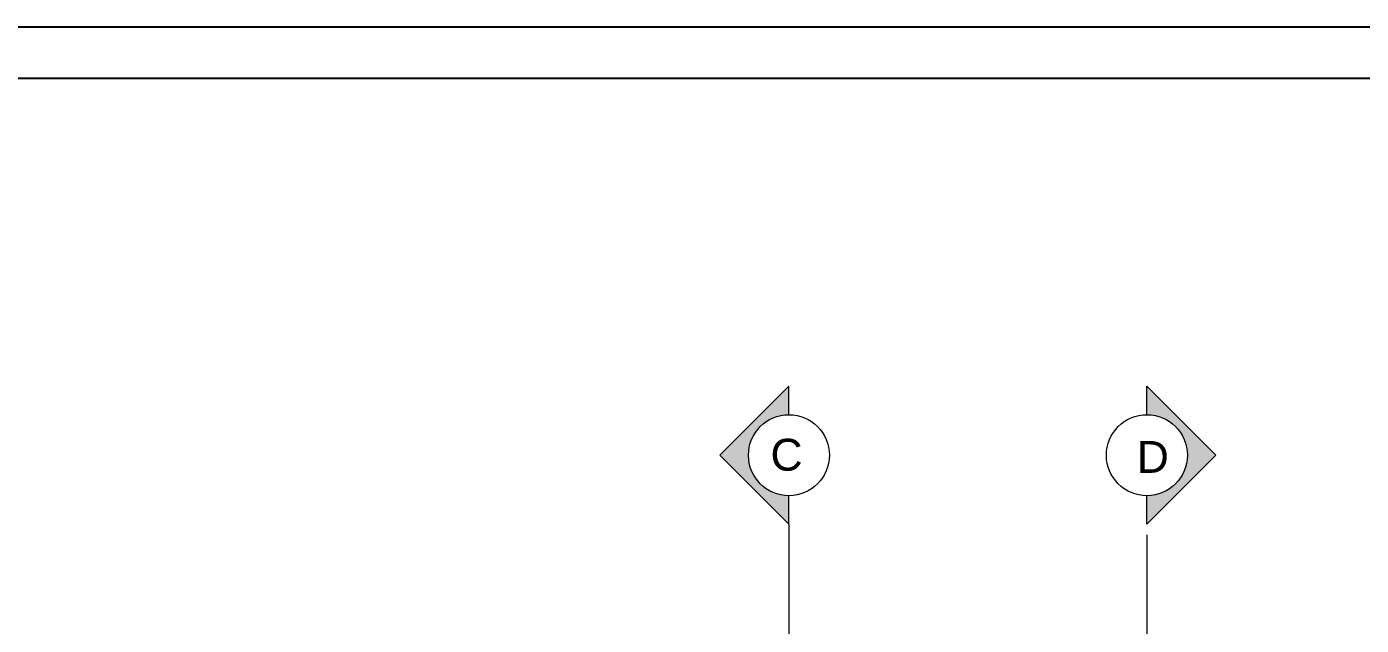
# Model space of a CAD drawing. Header units: millimetres. Extents: x 30084 to 42641, y -1284 to 1636.
# Drawn here: x 30769 to 31522, y 1298 to 1636 of the extents above; entities that cross this region are included whole.
import ezdxf

# ---------------------------------------------------------------- set-up
doc = ezdxf.new("R2010")
doc.units = ezdxf.units.MM
doc.layers.add('no3_yazı tefriş', color=152, linetype='Continuous', lineweight=0)
doc.layers.add('S2000-025 Antet', color=7, linetype='Continuous')
doc.styles.get("Standard").update_dxf_attribs({"font": 'arial.ttf'})

msp = doc.modelspace()

# ---------------------------------------------------------------- hatches: boundary and pattern name
at = {"layer": 'no3_yazı tefriş', "linetype": 'Continuous', "ltscale": 0.3}
for points in [[(31160.07, 1393.98), (31199.04, 1355), (31199.04, 1371.13, -1), (31199.04, 1416.82), (31199.04, 1432.95)], [(31440.21, 1393.98), (31401.23, 1355), (31401.23, 1371.13, 1), (31401.23, 1416.82), (31401.23, 1432.95)]]:
    msp.add_hatch(color=256, dxfattribs=at).paths.add_polyline_path(points)

# ---------------------------------------------------------------- linework, layer by layer
msp.add_lwpolyline([(30119.31, 1606.95), (34109.1, 1606.95), (34109.1, -1259.39), (30119.31, -1259.39)], close=True)
for p, q in [((31199.04, 1355), (31199.04, -991.51)), ((31401.23, 1349.05), (31401.23, -997.46))]:
    msp.add_line(p, q, dxfattribs=at)
for points in [[(31199.04, 1416.82), (31199.04, 1432.95), (31160.07, 1393.98), (31199.04, 1355), (31199.04, 1371.13)], [(31401.23, 1416.82), (31401.23, 1432.95), (31440.21, 1393.98), (31401.23, 1355), (31401.23, 1371.13)]]:
    msp.add_lwpolyline(points, dxfattribs=at)
for centre in [(31199.04, 1393.98), (31401.23, 1393.98)]:
    msp.add_circle(centre, 22.85, dxfattribs=at)
at = {"layer": 'S2000-025 Antet'}
msp.add_lwpolyline([(30084.31, 1635.97), (34119.1, 1635.97), (34119.1, -1284.39), (30084.31, -1284.39)], close=True, dxfattribs=at)

# ---------------------------------------------------------------- texts
at = {"layer": 'no3_yazı tefriş', "char_height": 18, "width": 486.3096}
for s, insert, attachment_point in [('\\pt18;C', (31206.78, 1385.01), 9), ('\\pt18;D', (31395.5, 1384.01), 7)]:
    msp.add_mtext(s, dxfattribs=dict(at, insert=insert, attachment_point=attachment_point))

doc.saveas('drawing.dxf')
